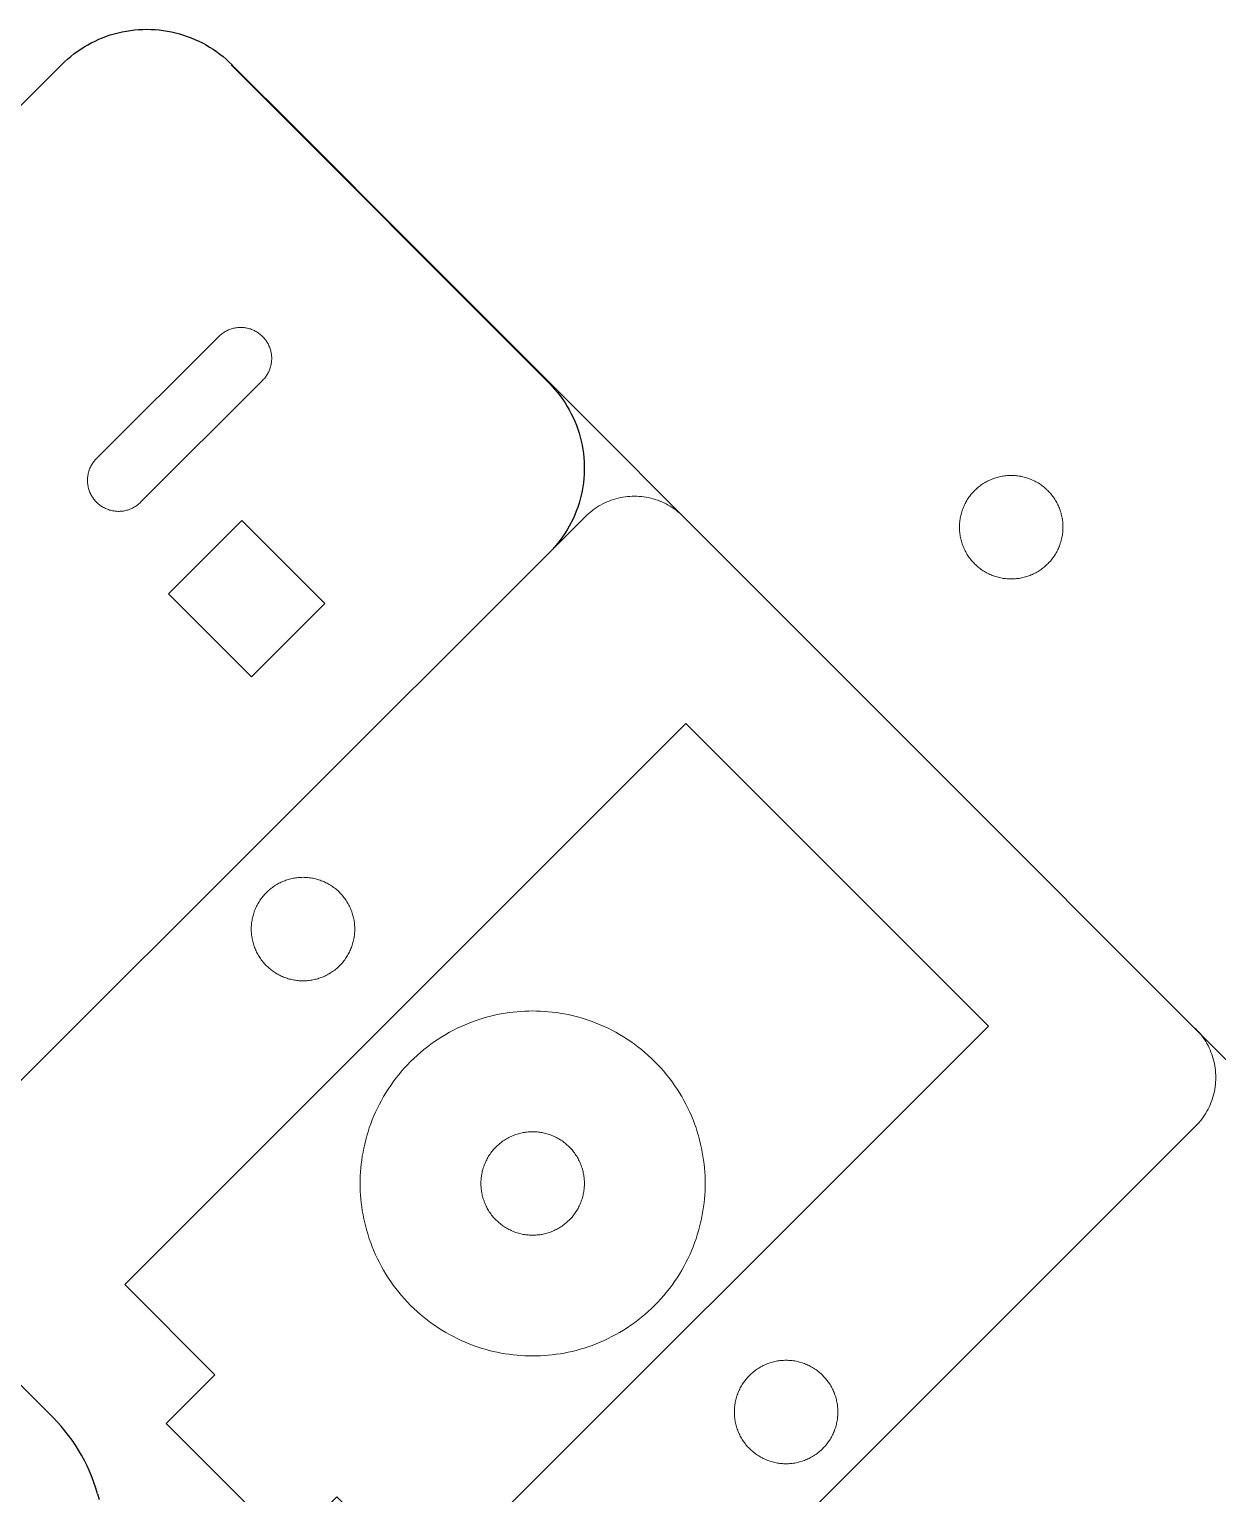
# Model space of a CAD drawing. Header units: millimetres. Extents: x -87 to 69, y -57 to 280.
# Drawn here: x -17.72 to 16.72, y 42.43 to 84.88 of the extents above; entities that cross this region are included whole.
import ezdxf

# ---------------------------------------------------------------- set-up
doc = ezdxf.new("R2010")
doc.units = ezdxf.units.MM
doc.header["$MEASUREMENT"] = 0
doc.layers.add('Predeterminado', color=18, linetype='Continuous', true_color=0x000000)

msp = doc.modelspace()

# ---------------------------------------------------------------- linework, layer by layer
at = {"layer": 'Predeterminado'}
for points in [[(-16.789, 83.85), (-16.703, 83.933), (-16.615, 84.014), (-16.524, 84.091), (-16.43, 84.166), (-16.334, 84.237), (-16.235, 84.304), (-16.135, 84.369), (-16.032, 84.429), (-15.927, 84.486), (-15.82, 84.54), (-15.711, 84.59), (-15.601, 84.636), (-15.489, 84.678), (-15.376, 84.716), (-15.261, 84.75), (-15.145, 84.781), (-15.029, 84.807), (-14.911, 84.83), (-14.793, 84.848), (-14.675, 84.862), (-14.556, 84.873), (-14.436, 84.879), (-14.317, 84.881), (-14.197, 84.879), (-14.078, 84.872), (-13.959, 84.862), (-13.84, 84.847), (-13.722, 84.829), (-13.604, 84.806), (-13.488, 84.78), (-13.372, 84.749), (-13.258, 84.715), (-13.145, 84.676), (-13.033, 84.634), (-12.923, 84.588), (-12.814, 84.538), (-12.707, 84.484), (-12.602, 84.427), (-12.499, 84.366), (-12.398, 84.302), (-12.3, 84.234), (-12.204, 84.163), (-12.11, 84.089), (-12.019, 84.011), (-11.931, 83.931), (-11.846, 83.847)], [(-2.655, 74.617), (-2.571, 74.529), (-2.49, 74.439), (-2.412, 74.346), (-2.338, 74.251), (-2.266, 74.152), (-2.198, 74.052), (-2.134, 73.949), (-2.074, 73.844), (-2.017, 73.737), (-1.964, 73.628), (-1.914, 73.517), (-1.869, 73.404), (-1.828, 73.29), (-1.79, 73.175), (-1.757, 73.058), (-1.728, 72.941), (-1.702, 72.822), (-1.681, 72.702), (-1.665, 72.582), (-1.652, 72.462), (-1.644, 72.341), (-1.639, 72.219), (-1.64, 72.098), (-1.644, 71.977), (-1.652, 71.856), (-1.665, 71.735), (-1.682, 71.615), (-1.703, 71.496), (-1.729, 71.377), (-1.758, 71.259), (-1.791, 71.143), (-1.829, 71.027), (-1.871, 70.913), (-1.916, 70.801), (-1.966, 70.69), (-2.019, 70.581), (-2.076, 70.474), (-2.137, 70.369), (-2.201, 70.266), (-2.269, 70.166), (-2.34, 70.068), (-2.415, 69.972), (-2.493, 69.879), (-2.574, 69.789), (-2.658, 69.702)], [(-13.688, 68.516), (-11.565, 70.636)], [(-11.565, 70.636), (-9.162, 68.231)], [(-1.601, 70.758), (-2.658, 69.702)], [(-11.285, 66.111), (-13.688, 68.516)], [(-9.162, 68.231), (-11.285, 66.111)], [(-15.751, 42.426), (-15.8, 42.591), (-15.854, 42.755), (-15.914, 42.916), (-15.979, 43.076), (-16.05, 43.233), (-16.126, 43.387), (-16.208, 43.539), (-16.295, 43.688), (-16.386, 43.834), (-16.483, 43.977), (-16.585, 44.116), (-16.691, 44.252), (-16.802, 44.384), (-16.917, 44.512), (-17.037, 44.636)], [(-15.751, 42.426), (-15.703, 42.26)]]:
    msp.add_lwpolyline(points, dxfattribs=at)
at = {"layer": 'Predeterminado', "lineweight": 9}
for points in [[(-16.775, 83.864), (-16.776, 83.862), (-16.781, 83.857), (-16.801, 83.838), (-16.878, 83.761), (-17.18, 83.459), (-18.325, 82.316), (-22.41, 78.236), (-34.808, 65.853), (-47.206, 53.47), (-51.292, 49.39), (-51.763, 48.919)], [(-11.874, 83.847), (-2.655, 74.617)], [(23.085, 48.873), (22.614, 49.344), (18.534, 53.43), (6.151, 65.828), (-6.231, 78.226), (-10.312, 82.311), (-11.455, 83.456), (-11.756, 83.758), (-11.834, 83.835), (-11.853, 83.854), (-11.858, 83.859), (-11.86, 83.861)], [(1.227, 70.758), (1.178, 70.805), (1.127, 70.851), (1.075, 70.895), (1.021, 70.937), (0.966, 70.978), (0.91, 71.016), (0.852, 71.052), (0.793, 71.087), (0.733, 71.119), (0.672, 71.15), (0.61, 71.178), (0.547, 71.204), (0.483, 71.228), (0.418, 71.25), (0.353, 71.269), (0.286, 71.287), (0.22, 71.302), (0.153, 71.315), (0.085, 71.325), (0.017, 71.333), (-0.051, 71.339), (-0.119, 71.342), (-0.187, 71.344), (-0.255, 71.342), (-0.324, 71.339), (-0.392, 71.333), (-0.459, 71.325), (-0.527, 71.315), (-0.594, 71.302), (-0.661, 71.287), (-0.727, 71.269), (-0.792, 71.25), (-0.857, 71.228), (-0.921, 71.204), (-0.984, 71.178), (-1.046, 71.15), (-1.107, 71.119), (-1.167, 71.087), (-1.226, 71.052), (-1.284, 71.016), (-1.34, 70.978), (-1.396, 70.937), (-1.449, 70.895), (-1.501, 70.851), (-1.552, 70.805), (-1.601, 70.758)], [(-2.658, 69.702), (-26.036, 46.354)], [(-12.344, 45.873), (-14.96, 48.489), (-14.96, 48.49), (1.303, 64.752), (1.303, 64.752), (10.071, 55.984), (10.07, 55.984), (-6.193, 39.721), (-6.193, 39.721), (-8.809, 42.337)], [(16.076, 53.08), (16.124, 53.129), (16.17, 53.18), (16.214, 53.232), (16.256, 53.286), (16.296, 53.341), (16.335, 53.397), (16.371, 53.455), (16.406, 53.514), (16.438, 53.574), (16.468, 53.635), (16.497, 53.698), (16.523, 53.761), (16.547, 53.825), (16.569, 53.889), (16.588, 53.955), (16.605, 54.021), (16.62, 54.087), (16.633, 54.155), (16.644, 54.222), (16.652, 54.29), (16.658, 54.358), (16.661, 54.426), (16.662, 54.494), (16.661, 54.563), (16.658, 54.631), (16.652, 54.699), (16.644, 54.767), (16.633, 54.834), (16.62, 54.901), (16.605, 54.968), (16.588, 55.034), (16.569, 55.099), (16.547, 55.164), (16.523, 55.228), (16.497, 55.291), (16.468, 55.353), (16.438, 55.415), (16.406, 55.475), (16.371, 55.534), (16.335, 55.591), (16.296, 55.648), (16.256, 55.703), (16.214, 55.757), (16.17, 55.809), (16.124, 55.859), (16.076, 55.909)], [(-3.288, 33.715), (16.076, 53.08)], [(-20.966, 48.565), (-17.037, 44.636)], [(-8.809, 42.337), (-8.809, 42.337), (-10.223, 40.923), (-10.223, 40.923), (-13.759, 44.458), (-13.759, 44.458), (-12.344, 45.873)]]:
    msp.add_lwpolyline(points, dxfattribs=at)
for points in [[(-14.501, 71.168), (-10.964, 74.701), (-10.942, 74.723), (-10.921, 74.746), (-10.901, 74.77), (-10.882, 74.795), (-10.864, 74.82), (-10.846, 74.845), (-10.83, 74.872), (-10.814, 74.899), (-10.799, 74.926), (-10.786, 74.954), (-10.773, 74.982), (-10.761, 75.011), (-10.75, 75.04), (-10.741, 75.07), (-10.732, 75.099), (-10.724, 75.129), (-10.717, 75.16), (-10.712, 75.19), (-10.707, 75.221), (-10.704, 75.252), (-10.701, 75.283), (-10.7, 75.314), (-10.7, 75.345), (-10.7, 75.376), (-10.702, 75.407), (-10.705, 75.438), (-10.709, 75.469), (-10.714, 75.499), (-10.72, 75.53), (-10.727, 75.56), (-10.736, 75.59), (-10.745, 75.62), (-10.755, 75.649), (-10.766, 75.678), (-10.779, 75.707), (-10.792, 75.735), (-10.806, 75.762), (-10.821, 75.79), (-10.837, 75.816), (-10.854, 75.842), (-10.872, 75.867), (-10.891, 75.892), (-10.91, 75.916), (-10.931, 75.94), (-10.952, 75.963), (-10.974, 75.985), (-10.997, 76.006), (-11.02, 76.026), (-11.044, 76.046), (-11.069, 76.065), (-11.094, 76.083), (-11.12, 76.099), (-11.147, 76.116), (-11.174, 76.131), (-11.202, 76.145), (-11.23, 76.158), (-11.258, 76.171), (-11.287, 76.182), (-11.317, 76.192), (-11.346, 76.201), (-11.376, 76.21), (-11.406, 76.217), (-11.437, 76.223), (-11.467, 76.228), (-11.498, 76.232), (-11.529, 76.235), (-11.56, 76.237), (-11.591, 76.238), (-11.622, 76.237), (-11.653, 76.236), (-11.684, 76.234), (-11.715, 76.23), (-11.746, 76.226), (-11.777, 76.22), (-11.807, 76.214), (-11.837, 76.206), (-11.867, 76.197), (-11.896, 76.187), (-11.926, 76.177), (-11.954, 76.165), (-11.983, 76.152), (-12.011, 76.138), (-12.038, 76.124), (-12.065, 76.108), (-12.091, 76.092), (-12.117, 76.074), (-12.142, 76.056), (-12.166, 76.037), (-12.19, 76.017), (-12.213, 75.996), (-12.236, 75.975), (-12.236, 75.974), (-15.773, 72.441), (-15.795, 72.419), (-15.816, 72.395), (-15.836, 72.371), (-15.856, 72.346), (-15.874, 72.321), (-15.892, 72.295), (-15.909, 72.268), (-15.924, 72.241), (-15.939, 72.214), (-15.953, 72.185), (-15.966, 72.157), (-15.977, 72.127), (-15.988, 72.098), (-15.998, 72.068), (-16.007, 72.038), (-16.014, 72.007), (-16.021, 71.977), (-16.026, 71.946), (-16.031, 71.915), (-16.034, 71.883), (-16.036, 71.852), (-16.037, 71.821), (-16.037, 71.789), (-16.036, 71.758), (-16.034, 71.727), (-16.031, 71.695), (-16.026, 71.664), (-16.021, 71.633), (-16.014, 71.603), (-16.007, 71.572), (-15.998, 71.542), (-15.989, 71.512), (-15.978, 71.482), (-15.966, 71.453), (-15.953, 71.425), (-15.94, 71.396), (-15.925, 71.369), (-15.909, 71.341), (-15.892, 71.315), (-15.875, 71.289), (-15.856, 71.263), (-15.837, 71.239), (-15.817, 71.214), (-15.796, 71.191), (-15.774, 71.168), (-15.752, 71.147), (-15.728, 71.126), (-15.704, 71.105), (-15.679, 71.086), (-15.654, 71.068), (-15.628, 71.05), (-15.601, 71.033), (-15.574, 71.018), (-15.546, 71.003), (-15.518, 70.989), (-15.49, 70.976), (-15.46, 70.964), (-15.431, 70.954), (-15.401, 70.944), (-15.371, 70.935), (-15.34, 70.928), (-15.31, 70.921), (-15.279, 70.916), (-15.248, 70.911), (-15.216, 70.908), (-15.185, 70.906), (-15.154, 70.905), (-15.122, 70.905), (-15.091, 70.906), (-15.059, 70.908), (-15.028, 70.911), (-14.997, 70.915), (-14.966, 70.921), (-14.935, 70.927), (-14.905, 70.935), (-14.875, 70.944), (-14.845, 70.953), (-14.815, 70.964), (-14.786, 70.976), (-14.758, 70.989), (-14.729, 71.002), (-14.702, 71.017), (-14.674, 71.033), (-14.648, 71.049), (-14.622, 71.067), (-14.596, 71.085), (-14.571, 71.105), (-14.547, 71.125), (-14.524, 71.146)], [(12.232, 70.446), (12.232, 70.485), (12.231, 70.523), (12.228, 70.562), (12.225, 70.6), (12.22, 70.637), (12.215, 70.675), (12.209, 70.712), (12.202, 70.749), (12.194, 70.785), (12.185, 70.821), (12.176, 70.857), (12.165, 70.892), (12.154, 70.927), (12.141, 70.962), (12.128, 70.996), (12.115, 71.03), (12.1, 71.064), (12.085, 71.097), (12.068, 71.129), (12.051, 71.161), (12.034, 71.193), (12.015, 71.224), (11.996, 71.255), (11.976, 71.285), (11.956, 71.315), (11.934, 71.344), (11.913, 71.372), (11.89, 71.4), (11.867, 71.428), (11.843, 71.455), (11.818, 71.481), (11.793, 71.507), (11.767, 71.532), (11.741, 71.557), (11.714, 71.581), (11.687, 71.604), (11.659, 71.626), (11.63, 71.648), (11.601, 71.67), (11.571, 71.69), (11.541, 71.71), (11.51, 71.729), (11.479, 71.748), (11.447, 71.765), (11.415, 71.782), (11.383, 71.798), (11.35, 71.814), (11.316, 71.828), (11.282, 71.842), (11.248, 71.855), (11.214, 71.867), (11.178, 71.879), (11.143, 71.889), (11.107, 71.899), (11.071, 71.908), (11.035, 71.916), (10.998, 71.923), (10.961, 71.929), (10.923, 71.934), (10.886, 71.939), (10.848, 71.942), (10.81, 71.944), (10.771, 71.946), (10.732, 71.946), (10.694, 71.946), (10.655, 71.944), (10.617, 71.942), (10.579, 71.939), (10.541, 71.934), (10.504, 71.929), (10.467, 71.923), (10.43, 71.916), (10.394, 71.908), (10.357, 71.899), (10.322, 71.889), (10.286, 71.879), (10.251, 71.867), (10.217, 71.855), (10.182, 71.842), (10.148, 71.828), (10.115, 71.814), (10.082, 71.798), (10.049, 71.782), (10.017, 71.765), (9.986, 71.748), (9.955, 71.729), (9.924, 71.71), (9.894, 71.69), (9.864, 71.67), (9.835, 71.648), (9.806, 71.626), (9.778, 71.604), (9.751, 71.581), (9.724, 71.557), (9.697, 71.532), (9.672, 71.507), (9.647, 71.481), (9.622, 71.455), (9.598, 71.428), (9.575, 71.4), (9.552, 71.372), (9.53, 71.344), (9.509, 71.315), (9.488, 71.285), (9.469, 71.255), (9.449, 71.224), (9.431, 71.193), (9.413, 71.161), (9.396, 71.129), (9.38, 71.097), (9.365, 71.064), (9.35, 71.03), (9.336, 70.996), (9.323, 70.962), (9.311, 70.927), (9.3, 70.892), (9.289, 70.857), (9.28, 70.821), (9.271, 70.785), (9.263, 70.749), (9.256, 70.712), (9.25, 70.675), (9.244, 70.637), (9.24, 70.6), (9.237, 70.562), (9.234, 70.523), (9.233, 70.485), (9.232, 70.446), (9.233, 70.407), (9.234, 70.369), (9.237, 70.331), (9.24, 70.293), (9.244, 70.255), (9.25, 70.218), (9.256, 70.181), (9.263, 70.144), (9.271, 70.107), (9.28, 70.071), (9.289, 70.036), (9.3, 70), (9.311, 69.965), (9.323, 69.93), (9.336, 69.896), (9.35, 69.862), (9.365, 69.829), (9.38, 69.796), (9.396, 69.763), (9.413, 69.731), (9.431, 69.7), (9.449, 69.668), (9.469, 69.638), (9.488, 69.608), (9.509, 69.578), (9.53, 69.549), (9.552, 69.52), (9.575, 69.492), (9.598, 69.465), (9.622, 69.438), (9.647, 69.411), (9.672, 69.386), (9.697, 69.36), (9.724, 69.336), (9.751, 69.312), (9.778, 69.289), (9.806, 69.266), (9.835, 69.244), (9.864, 69.223), (9.894, 69.202), (9.924, 69.182), (9.955, 69.163), (9.986, 69.145), (10.017, 69.127), (10.049, 69.11), (10.082, 69.094), (10.115, 69.079), (10.148, 69.064), (10.182, 69.05), (10.217, 69.037), (10.251, 69.025), (10.286, 69.014), (10.322, 69.003), (10.357, 68.993), (10.394, 68.985), (10.43, 68.977), (10.467, 68.97), (10.504, 68.963), (10.541, 68.958), (10.579, 68.954), (10.617, 68.951), (10.655, 68.948), (10.694, 68.947), (10.732, 68.946), (10.771, 68.947), (10.81, 68.948), (10.848, 68.951), (10.886, 68.954), (10.923, 68.958), (10.961, 68.963), (10.998, 68.97), (11.035, 68.977), (11.071, 68.985), (11.107, 68.993), (11.143, 69.003), (11.178, 69.014), (11.214, 69.025), (11.248, 69.037), (11.282, 69.05), (11.316, 69.064), (11.35, 69.079), (11.383, 69.094), (11.415, 69.11), (11.447, 69.127), (11.479, 69.145), (11.51, 69.163), (11.541, 69.182), (11.571, 69.202), (11.601, 69.223), (11.63, 69.244), (11.659, 69.266), (11.687, 69.289), (11.714, 69.312), (11.741, 69.336), (11.767, 69.36), (11.793, 69.386), (11.818, 69.411), (11.843, 69.438), (11.867, 69.465), (11.89, 69.492), (11.913, 69.52), (11.934, 69.549), (11.956, 69.578), (11.976, 69.608), (11.996, 69.638), (12.015, 69.668), (12.034, 69.7), (12.051, 69.731), (12.068, 69.763), (12.085, 69.796), (12.1, 69.829), (12.115, 69.862), (12.128, 69.896), (12.141, 69.93), (12.154, 69.965), (12.165, 70), (12.176, 70.036), (12.185, 70.071), (12.194, 70.107), (12.202, 70.144), (12.209, 70.181), (12.215, 70.218), (12.22, 70.255), (12.225, 70.293), (12.228, 70.331), (12.231, 70.369), (12.232, 70.407)], [(-8.731, 57.734), (-8.758, 57.707), (-8.787, 57.681), (-8.815, 57.655), (-8.845, 57.631), (-8.874, 57.607), (-8.904, 57.585), (-8.935, 57.563), (-8.966, 57.542), (-8.997, 57.522), (-9.029, 57.502), (-9.061, 57.484), (-9.094, 57.466), (-9.127, 57.45), (-9.16, 57.434), (-9.193, 57.419), (-9.227, 57.404), (-9.261, 57.391), (-9.295, 57.379), (-9.33, 57.367), (-9.364, 57.356), (-9.399, 57.347), (-9.434, 57.338), (-9.469, 57.329), (-9.505, 57.322), (-9.54, 57.316), (-9.576, 57.31), (-9.612, 57.305), (-9.648, 57.302), (-9.683, 57.299), (-9.719, 57.296), (-9.755, 57.295), (-9.791, 57.295), (-9.827, 57.295), (-9.863, 57.296), (-9.899, 57.299), (-9.935, 57.302), (-9.971, 57.305), (-10.007, 57.31), (-10.042, 57.316), (-10.078, 57.322), (-10.113, 57.329), (-10.148, 57.338), (-10.184, 57.347), (-10.218, 57.356), (-10.253, 57.367), (-10.288, 57.379), (-10.322, 57.391), (-10.356, 57.404), (-10.39, 57.419), (-10.423, 57.434), (-10.456, 57.45), (-10.489, 57.466), (-10.521, 57.484), (-10.554, 57.502), (-10.585, 57.522), (-10.617, 57.542), (-10.648, 57.563), (-10.678, 57.585), (-10.708, 57.607), (-10.738, 57.631), (-10.767, 57.655), (-10.796, 57.681), (-10.824, 57.707), (-10.852, 57.734), (-10.879, 57.762), (-10.905, 57.79), (-10.931, 57.819), (-10.955, 57.848), (-10.979, 57.878), (-11.001, 57.908), (-11.023, 57.938), (-11.044, 57.969), (-11.064, 58.001), (-11.084, 58.032), (-11.102, 58.065), (-11.12, 58.097), (-11.137, 58.13), (-11.152, 58.163), (-11.167, 58.196), (-11.182, 58.23), (-11.195, 58.264), (-11.207, 58.298), (-11.219, 58.333), (-11.23, 58.368), (-11.24, 58.402), (-11.249, 58.438), (-11.257, 58.473), (-11.264, 58.508), (-11.27, 58.544), (-11.276, 58.579), (-11.281, 58.615), (-11.285, 58.651), (-11.288, 58.687), (-11.29, 58.723), (-11.291, 58.759), (-11.291, 58.795), (-11.291, 58.831), (-11.29, 58.867), (-11.288, 58.903), (-11.285, 58.938), (-11.281, 58.974), (-11.276, 59.01), (-11.27, 59.046), (-11.264, 59.081), (-11.257, 59.117), (-11.248, 59.152), (-11.239, 59.187), (-11.23, 59.222), (-11.219, 59.256), (-11.207, 59.291), (-11.195, 59.325), (-11.182, 59.359), (-11.167, 59.393), (-11.152, 59.426), (-11.136, 59.459), (-11.12, 59.492), (-11.102, 59.525), (-11.084, 59.557), (-11.064, 59.589), (-11.044, 59.62), (-11.023, 59.651), (-11.001, 59.682), (-10.979, 59.712), (-10.955, 59.741), (-10.931, 59.771), (-10.905, 59.799), (-10.879, 59.828), (-10.852, 59.855), (-10.824, 59.882), (-10.796, 59.909), (-10.767, 59.934), (-10.738, 59.958), (-10.708, 59.982), (-10.678, 60.005), (-10.648, 60.027), (-10.617, 60.048), (-10.585, 60.068), (-10.554, 60.087), (-10.521, 60.106), (-10.489, 60.123), (-10.456, 60.14), (-10.423, 60.156), (-10.39, 60.171), (-10.356, 60.185), (-10.322, 60.198), (-10.288, 60.211), (-10.253, 60.222), (-10.218, 60.233), (-10.184, 60.243), (-10.148, 60.252), (-10.113, 60.26), (-10.078, 60.267), (-10.042, 60.274), (-10.007, 60.279), (-9.971, 60.284), (-9.935, 60.288), (-9.899, 60.291), (-9.863, 60.293), (-9.827, 60.294), (-9.791, 60.295), (-9.755, 60.294), (-9.719, 60.293), (-9.683, 60.291), (-9.648, 60.288), (-9.612, 60.284), (-9.576, 60.279), (-9.54, 60.274), (-9.505, 60.267), (-9.469, 60.26), (-9.434, 60.252), (-9.399, 60.243), (-9.364, 60.233), (-9.33, 60.222), (-9.295, 60.211), (-9.261, 60.198), (-9.227, 60.185), (-9.193, 60.171), (-9.16, 60.156), (-9.127, 60.14), (-9.094, 60.123), (-9.061, 60.106), (-9.029, 60.087), (-8.997, 60.068), (-8.966, 60.048), (-8.935, 60.027), (-8.904, 60.005), (-8.874, 59.982), (-8.845, 59.958), (-8.815, 59.934), (-8.787, 59.909), (-8.758, 59.882), (-8.731, 59.855), (-8.704, 59.828), (-8.678, 59.799), (-8.652, 59.771), (-8.628, 59.741), (-8.604, 59.712), (-8.581, 59.682), (-8.56, 59.651), (-8.538, 59.62), (-8.518, 59.589), (-8.499, 59.557), (-8.481, 59.525), (-8.463, 59.492), (-8.446, 59.459), (-8.43, 59.426), (-8.415, 59.393), (-8.401, 59.359), (-8.388, 59.325), (-8.375, 59.291), (-8.364, 59.256), (-8.353, 59.222), (-8.343, 59.187), (-8.334, 59.152), (-8.326, 59.117), (-8.319, 59.081), (-8.312, 59.046), (-8.307, 59.01), (-8.302, 58.974), (-8.298, 58.938), (-8.295, 58.903), (-8.293, 58.867), (-8.292, 58.831), (-8.291, 58.795), (-8.292, 58.759), (-8.293, 58.723), (-8.295, 58.687), (-8.298, 58.651), (-8.302, 58.615), (-8.307, 58.579), (-8.312, 58.544), (-8.319, 58.508), (-8.326, 58.473), (-8.334, 58.438), (-8.343, 58.402), (-8.353, 58.368), (-8.364, 58.333), (-8.375, 58.298), (-8.388, 58.264), (-8.401, 58.23), (-8.415, 58.196), (-8.43, 58.163), (-8.446, 58.13), (-8.463, 58.097), (-8.481, 58.065), (-8.499, 58.032), (-8.518, 58.001), (-8.538, 57.969), (-8.559, 57.938), (-8.581, 57.908), (-8.604, 57.878), (-8.628, 57.848), (-8.652, 57.819), (-8.677, 57.79), (-8.704, 57.762)], [(-3.136, 56.42), (-3.247, 56.419), (-3.359, 56.415), (-3.472, 56.409), (-3.585, 56.4), (-3.7, 56.389), (-3.815, 56.374), (-3.93, 56.357), (-4.046, 56.337), (-4.162, 56.314), (-4.279, 56.288), (-4.395, 56.259), (-4.512, 56.227), (-4.628, 56.193), (-4.745, 56.155), (-4.861, 56.114), (-4.977, 56.069), (-5.092, 56.022), (-5.206, 55.972), (-5.32, 55.918), (-5.433, 55.862), (-5.544, 55.802), (-5.655, 55.74), (-5.764, 55.674), (-5.872, 55.605), (-5.979, 55.534), (-6.083, 55.459), (-6.186, 55.382), (-6.288, 55.302), (-6.387, 55.219), (-6.484, 55.134), (-6.579, 55.046), (-6.672, 54.956), (-6.762, 54.863), (-6.85, 54.768), (-6.935, 54.671), (-7.018, 54.572), (-7.098, 54.471), (-7.175, 54.368), (-7.25, 54.263), (-7.321, 54.156), (-7.39, 54.049), (-7.455, 53.939), (-7.518, 53.829), (-7.578, 53.717), (-7.634, 53.604), (-7.687, 53.49), (-7.738, 53.376), (-7.785, 53.261), (-7.829, 53.145), (-7.87, 53.029), (-7.908, 52.913), (-7.943, 52.796), (-7.975, 52.68), (-8.004, 52.563), (-8.03, 52.446), (-8.053, 52.33), (-8.073, 52.214), (-8.09, 52.099), (-8.104, 51.984), (-8.116, 51.87), (-8.125, 51.756), (-8.131, 51.643), (-8.135, 51.531), (-8.136, 51.42), (-8.135, 51.309), (-8.131, 51.198), (-8.125, 51.085), (-8.116, 50.971), (-8.104, 50.857), (-8.09, 50.742), (-8.073, 50.626), (-8.053, 50.511), (-8.03, 50.394), (-8.004, 50.278), (-7.975, 50.161), (-7.943, 50.045), (-7.908, 49.928), (-7.87, 49.812), (-7.829, 49.696), (-7.785, 49.58), (-7.738, 49.465), (-7.687, 49.35), (-7.634, 49.237), (-7.578, 49.124), (-7.518, 49.012), (-7.455, 48.902), (-7.39, 48.792), (-7.321, 48.684), (-7.25, 48.578), (-7.175, 48.473), (-7.098, 48.37), (-7.018, 48.269), (-6.935, 48.17), (-6.85, 48.073), (-6.762, 47.978), (-6.672, 47.885), (-6.579, 47.795), (-6.484, 47.707), (-6.387, 47.621), (-6.288, 47.539), (-6.186, 47.459), (-6.083, 47.381), (-5.979, 47.307), (-5.872, 47.235), (-5.764, 47.167), (-5.655, 47.101), (-5.544, 47.039), (-5.433, 46.979), (-5.32, 46.922), (-5.206, 46.869), (-5.092, 46.819), (-4.977, 46.771), (-4.861, 46.727), (-4.745, 46.686), (-4.628, 46.648), (-4.512, 46.613), (-4.395, 46.582), (-4.279, 46.553), (-4.162, 46.527), (-4.046, 46.504), (-3.93, 46.484), (-3.815, 46.467), (-3.7, 46.452), (-3.585, 46.441), (-3.472, 46.432), (-3.359, 46.425), (-3.247, 46.422), (-3.136, 46.42), (-3.025, 46.422), (-2.913, 46.425), (-2.8, 46.432), (-2.687, 46.441), (-2.573, 46.452), (-2.458, 46.467), (-2.342, 46.484), (-2.226, 46.504), (-2.11, 46.527), (-1.994, 46.553), (-1.877, 46.582), (-1.76, 46.613), (-1.644, 46.648), (-1.527, 46.686), (-1.411, 46.727), (-1.296, 46.771), (-1.181, 46.819), (-1.066, 46.869), (-0.952, 46.922), (-0.84, 46.979), (-0.728, 47.039), (-0.617, 47.101), (-0.508, 47.167), (-0.4, 47.235), (-0.294, 47.307), (-0.189, 47.381), (-0.086, 47.459), (0.015, 47.539), (0.115, 47.621), (0.212, 47.707), (0.307, 47.795), (0.399, 47.885), (0.49, 47.978), (0.578, 48.073), (0.663, 48.17), (0.746, 48.269), (0.826, 48.37), (0.903, 48.473), (0.977, 48.578), (1.049, 48.684), (1.117, 48.792), (1.183, 48.902), (1.246, 49.012), (1.305, 49.124), (1.362, 49.237), (1.415, 49.35), (1.466, 49.465), (1.513, 49.58), (1.557, 49.696), (1.598, 49.812), (1.636, 49.928), (1.671, 50.045), (1.703, 50.161), (1.732, 50.278), (1.757, 50.394), (1.78, 50.511), (1.8, 50.626), (1.818, 50.742), (1.832, 50.857), (1.844, 50.971), (1.853, 51.085), (1.859, 51.198), (1.863, 51.309), (1.864, 51.42), (1.863, 51.531), (1.859, 51.643), (1.853, 51.756), (1.844, 51.87), (1.832, 51.984), (1.818, 52.099), (1.8, 52.214), (1.78, 52.33), (1.757, 52.446), (1.732, 52.563), (1.703, 52.68), (1.671, 52.796), (1.636, 52.913), (1.598, 53.029), (1.557, 53.145), (1.513, 53.261), (1.466, 53.376), (1.415, 53.49), (1.362, 53.604), (1.305, 53.717), (1.246, 53.829), (1.183, 53.939), (1.117, 54.049), (1.049, 54.156), (0.977, 54.263), (0.903, 54.368), (0.826, 54.471), (0.746, 54.572), (0.663, 54.671), (0.578, 54.768), (0.49, 54.863), (0.399, 54.956), (0.307, 55.046), (0.212, 55.134), (0.115, 55.219), (0.015, 55.302), (-0.086, 55.382), (-0.189, 55.459), (-0.294, 55.534), (-0.4, 55.605), (-0.508, 55.674), (-0.617, 55.74), (-0.728, 55.802), (-0.84, 55.862), (-0.952, 55.918), (-1.066, 55.972), (-1.181, 56.022), (-1.296, 56.069), (-1.411, 56.114), (-1.527, 56.155), (-1.644, 56.193), (-1.76, 56.227), (-1.877, 56.259), (-1.994, 56.288), (-2.11, 56.314), (-2.226, 56.337), (-2.342, 56.357), (-2.458, 56.374), (-2.573, 56.389), (-2.687, 56.4), (-2.8, 56.409), (-2.913, 56.415), (-3.025, 56.419)], [(-3.136, 52.92), (-3.169, 52.92), (-3.203, 52.919), (-3.237, 52.917), (-3.271, 52.914), (-3.305, 52.911), (-3.34, 52.907), (-3.374, 52.901), (-3.409, 52.895), (-3.444, 52.889), (-3.479, 52.881), (-3.514, 52.872), (-3.549, 52.863), (-3.584, 52.852), (-3.619, 52.841), (-3.654, 52.828), (-3.688, 52.815), (-3.723, 52.801), (-3.757, 52.786), (-3.791, 52.77), (-3.825, 52.753), (-3.859, 52.735), (-3.892, 52.716), (-3.925, 52.696), (-3.957, 52.676), (-3.989, 52.654), (-4.02, 52.632), (-4.051, 52.609), (-4.082, 52.585), (-4.111, 52.56), (-4.14, 52.535), (-4.169, 52.508), (-4.197, 52.481), (-4.224, 52.453), (-4.25, 52.425), (-4.276, 52.396), (-4.301, 52.366), (-4.325, 52.336), (-4.348, 52.305), (-4.37, 52.273), (-4.392, 52.241), (-4.412, 52.209), (-4.432, 52.176), (-4.451, 52.143), (-4.469, 52.109), (-4.486, 52.076), (-4.502, 52.041), (-4.517, 52.007), (-4.531, 51.973), (-4.544, 51.938), (-4.556, 51.903), (-4.568, 51.868), (-4.578, 51.833), (-4.588, 51.798), (-4.596, 51.763), (-4.604, 51.728), (-4.611, 51.693), (-4.617, 51.659), (-4.622, 51.624), (-4.627, 51.589), (-4.63, 51.555), (-4.633, 51.521), (-4.635, 51.487), (-4.636, 51.454), (-4.636, 51.42), (-4.636, 51.387), (-4.635, 51.354), (-4.633, 51.32), (-4.63, 51.286), (-4.627, 51.251), (-4.622, 51.217), (-4.617, 51.182), (-4.611, 51.147), (-4.604, 51.113), (-4.596, 51.078), (-4.588, 51.043), (-4.578, 51.008), (-4.568, 50.973), (-4.556, 50.938), (-4.544, 50.903), (-4.531, 50.868), (-4.517, 50.834), (-4.502, 50.799), (-4.486, 50.765), (-4.469, 50.731), (-4.451, 50.698), (-4.432, 50.665), (-4.412, 50.632), (-4.392, 50.6), (-4.37, 50.568), (-4.348, 50.536), (-4.325, 50.505), (-4.301, 50.475), (-4.276, 50.445), (-4.25, 50.416), (-4.224, 50.388), (-4.197, 50.36), (-4.169, 50.333), (-4.14, 50.306), (-4.111, 50.281), (-4.082, 50.256), (-4.051, 50.232), (-4.02, 50.209), (-3.989, 50.186), (-3.957, 50.165), (-3.925, 50.144), (-3.892, 50.125), (-3.859, 50.106), (-3.825, 50.088), (-3.791, 50.071), (-3.757, 50.055), (-3.723, 50.04), (-3.688, 50.026), (-3.654, 50.012), (-3.619, 50), (-3.584, 49.989), (-3.549, 49.978), (-3.514, 49.969), (-3.479, 49.96), (-3.444, 49.952), (-3.409, 49.945), (-3.374, 49.939), (-3.34, 49.934), (-3.305, 49.93), (-3.271, 49.926), (-3.237, 49.924), (-3.203, 49.922), (-3.169, 49.921), (-3.136, 49.92), (-3.103, 49.921), (-3.069, 49.922), (-3.035, 49.924), (-3.001, 49.926), (-2.967, 49.93), (-2.933, 49.934), (-2.898, 49.939), (-2.863, 49.945), (-2.828, 49.952), (-2.793, 49.96), (-2.758, 49.969), (-2.723, 49.978), (-2.688, 49.989), (-2.654, 50), (-2.619, 50.012), (-2.584, 50.026), (-2.549, 50.04), (-2.515, 50.055), (-2.481, 50.071), (-2.447, 50.088), (-2.414, 50.106), (-2.38, 50.125), (-2.348, 50.144), (-2.315, 50.165), (-2.283, 50.186), (-2.252, 50.209), (-2.221, 50.232), (-2.191, 50.256), (-2.161, 50.281), (-2.132, 50.306), (-2.103, 50.333), (-2.075, 50.36), (-2.048, 50.388), (-2.022, 50.416), (-1.996, 50.445), (-1.972, 50.475), (-1.948, 50.505), (-1.924, 50.536), (-1.902, 50.568), (-1.881, 50.6), (-1.86, 50.632), (-1.84, 50.665), (-1.822, 50.698), (-1.804, 50.731), (-1.787, 50.765), (-1.771, 50.799), (-1.756, 50.834), (-1.741, 50.868), (-1.728, 50.903), (-1.716, 50.938), (-1.704, 50.973), (-1.694, 51.008), (-1.684, 51.043), (-1.676, 51.078), (-1.668, 51.113), (-1.661, 51.147), (-1.655, 51.182), (-1.65, 51.217), (-1.646, 51.251), (-1.642, 51.286), (-1.64, 51.32), (-1.638, 51.354), (-1.636, 51.387), (-1.636, 51.42), (-1.636, 51.454), (-1.638, 51.487), (-1.64, 51.521), (-1.642, 51.555), (-1.646, 51.589), (-1.65, 51.624), (-1.655, 51.659), (-1.661, 51.693), (-1.668, 51.728), (-1.676, 51.763), (-1.684, 51.798), (-1.694, 51.833), (-1.704, 51.868), (-1.716, 51.903), (-1.728, 51.938), (-1.741, 51.973), (-1.756, 52.007), (-1.771, 52.041), (-1.787, 52.076), (-1.804, 52.109), (-1.822, 52.143), (-1.84, 52.176), (-1.86, 52.209), (-1.881, 52.241), (-1.902, 52.273), (-1.924, 52.305), (-1.948, 52.336), (-1.972, 52.366), (-1.996, 52.396), (-2.022, 52.425), (-2.048, 52.453), (-2.075, 52.481), (-2.103, 52.508), (-2.132, 52.535), (-2.161, 52.56), (-2.191, 52.585), (-2.221, 52.609), (-2.252, 52.632), (-2.283, 52.654), (-2.315, 52.676), (-2.348, 52.696), (-2.38, 52.716), (-2.414, 52.735), (-2.447, 52.753), (-2.481, 52.77), (-2.515, 52.786), (-2.549, 52.801), (-2.584, 52.815), (-2.619, 52.828), (-2.654, 52.841), (-2.688, 52.852), (-2.723, 52.863), (-2.758, 52.872), (-2.793, 52.881), (-2.828, 52.889), (-2.863, 52.895), (-2.898, 52.901), (-2.933, 52.907), (-2.967, 52.911), (-3.001, 52.914), (-3.035, 52.917), (-3.069, 52.919), (-3.103, 52.92)], [(5.27, 43.733), (5.242, 43.706), (5.214, 43.68), (5.185, 43.655), (5.156, 43.63), (5.126, 43.607), (5.096, 43.584), (5.066, 43.562), (5.035, 43.541), (5.003, 43.521), (4.971, 43.501), (4.939, 43.483), (4.907, 43.465), (4.874, 43.449), (4.841, 43.433), (4.807, 43.418), (4.774, 43.404), (4.74, 43.39), (4.705, 43.378), (4.671, 43.366), (4.636, 43.356), (4.601, 43.346), (4.566, 43.337), (4.531, 43.329), (4.496, 43.321), (4.46, 43.315), (4.425, 43.309), (4.389, 43.305), (4.353, 43.301), (4.317, 43.298), (4.281, 43.296), (4.245, 43.294), (4.209, 43.294), (4.173, 43.294), (4.137, 43.296), (4.101, 43.298), (4.065, 43.301), (4.03, 43.305), (3.994, 43.309), (3.958, 43.315), (3.923, 43.321), (3.887, 43.329), (3.852, 43.337), (3.817, 43.346), (3.782, 43.356), (3.747, 43.366), (3.713, 43.378), (3.679, 43.39), (3.645, 43.404), (3.611, 43.418), (3.578, 43.433), (3.544, 43.449), (3.512, 43.465), (3.479, 43.483), (3.447, 43.501), (3.415, 43.521), (3.384, 43.541), (3.353, 43.562), (3.322, 43.584), (3.292, 43.607), (3.262, 43.63), (3.233, 43.655), (3.204, 43.68), (3.176, 43.706), (3.148, 43.733), (3.121, 43.761), (3.095, 43.789), (3.07, 43.818), (3.045, 43.847), (3.022, 43.877), (2.999, 43.907), (2.977, 43.937), (2.956, 43.968), (2.936, 44), (2.917, 44.032), (2.898, 44.064), (2.881, 44.096), (2.864, 44.129), (2.848, 44.162), (2.833, 44.196), (2.819, 44.229), (2.806, 44.263), (2.793, 44.298), (2.782, 44.332), (2.771, 44.367), (2.761, 44.402), (2.752, 44.437), (2.744, 44.472), (2.737, 44.507), (2.73, 44.543), (2.725, 44.578), (2.72, 44.614), (2.716, 44.65), (2.713, 44.686), (2.711, 44.722), (2.71, 44.758), (2.709, 44.794), (2.71, 44.83), (2.711, 44.866), (2.713, 44.902), (2.716, 44.938), (2.72, 44.973), (2.725, 45.009), (2.73, 45.045), (2.737, 45.08), (2.744, 45.116), (2.752, 45.151), (2.761, 45.186), (2.771, 45.221), (2.782, 45.256), (2.793, 45.29), (2.806, 45.324), (2.819, 45.358), (2.833, 45.392), (2.848, 45.425), (2.864, 45.459), (2.881, 45.491), (2.898, 45.524), (2.917, 45.556), (2.936, 45.588), (2.956, 45.619), (2.977, 45.65), (2.999, 45.681), (3.022, 45.711), (3.046, 45.741), (3.07, 45.77), (3.095, 45.799), (3.122, 45.827), (3.149, 45.855), (3.176, 45.882), (3.204, 45.908), (3.233, 45.933), (3.262, 45.957), (3.292, 45.981), (3.322, 46.004), (3.353, 46.026), (3.384, 46.047), (3.415, 46.067), (3.447, 46.086), (3.479, 46.105), (3.512, 46.122), (3.544, 46.139), (3.578, 46.155), (3.611, 46.17), (3.645, 46.184), (3.679, 46.197), (3.713, 46.21), (3.747, 46.221), (3.782, 46.232), (3.817, 46.242), (3.852, 46.251), (3.887, 46.259), (3.923, 46.266), (3.958, 46.273), (3.994, 46.278), (4.03, 46.283), (4.065, 46.287), (4.101, 46.29), (4.137, 46.292), (4.173, 46.293), (4.209, 46.294), (4.245, 46.293), (4.281, 46.292), (4.317, 46.29), (4.353, 46.287), (4.389, 46.283), (4.425, 46.278), (4.46, 46.273), (4.496, 46.266), (4.531, 46.259), (4.566, 46.251), (4.601, 46.242), (4.636, 46.232), (4.671, 46.221), (4.705, 46.21), (4.74, 46.197), (4.774, 46.184), (4.807, 46.17), (4.841, 46.155), (4.874, 46.139), (4.907, 46.122), (4.939, 46.105), (4.971, 46.086), (5.003, 46.067), (5.035, 46.047), (5.066, 46.026), (5.096, 46.004), (5.126, 45.981), (5.156, 45.957), (5.185, 45.933), (5.214, 45.908), (5.242, 45.882), (5.27, 45.855), (5.297, 45.827), (5.323, 45.799), (5.348, 45.77), (5.373, 45.741), (5.396, 45.711), (5.419, 45.681), (5.441, 45.65), (5.462, 45.619), (5.482, 45.588), (5.502, 45.556), (5.52, 45.524), (5.538, 45.491), (5.554, 45.459), (5.57, 45.425), (5.585, 45.392), (5.599, 45.358), (5.613, 45.324), (5.625, 45.29), (5.637, 45.256), (5.647, 45.221), (5.657, 45.186), (5.666, 45.151), (5.674, 45.116), (5.682, 45.08), (5.688, 45.045), (5.694, 45.009), (5.699, 44.973), (5.702, 44.938), (5.705, 44.902), (5.708, 44.866), (5.709, 44.83), (5.709, 44.794), (5.709, 44.758), (5.708, 44.722), (5.705, 44.686), (5.702, 44.65), (5.699, 44.614), (5.694, 44.578), (5.688, 44.543), (5.682, 44.507), (5.674, 44.472), (5.666, 44.437), (5.657, 44.402), (5.647, 44.367), (5.637, 44.332), (5.625, 44.298), (5.613, 44.263), (5.599, 44.229), (5.585, 44.196), (5.57, 44.162), (5.554, 44.129), (5.538, 44.096), (5.52, 44.064), (5.502, 44.032), (5.482, 44), (5.462, 43.968), (5.441, 43.937), (5.419, 43.907), (5.396, 43.877), (5.373, 43.847), (5.348, 43.818), (5.323, 43.789), (5.297, 43.761)]]:
    msp.add_lwpolyline(points, close=True, dxfattribs=at)

doc.saveas('drawing.dxf')
